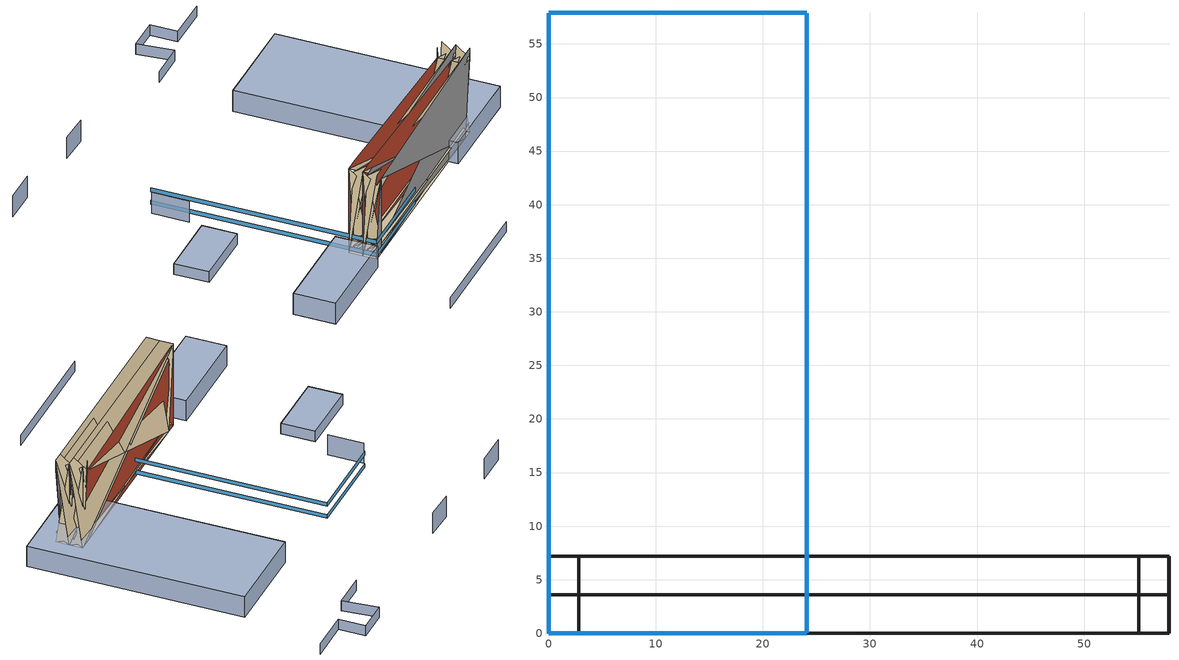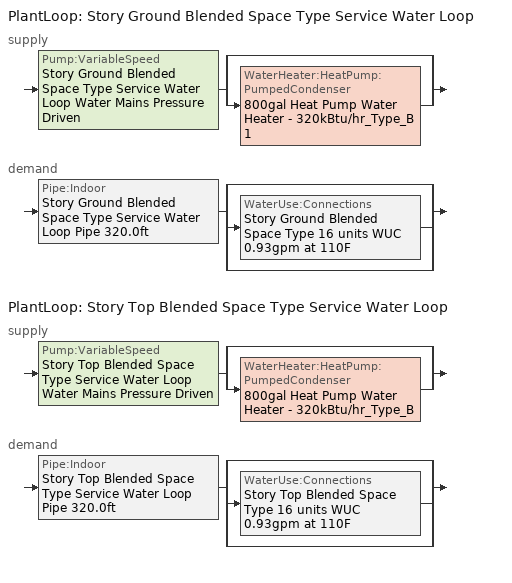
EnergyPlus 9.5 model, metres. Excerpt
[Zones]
Building Story 1 ThermalZone
 floor outside (DEER Carpeted 6in Slab Floor): 2.83,0,2.83 55.08,0,21.29 55.08,0,0
 wall outside (Typical Interior Wall): 2.83,3.6,2.83 2.83,0,21.29 2.83,3.6,0; 55.08,3.6,2.83 55.08,0,2.83 2.83,0,2.83 2.83,3.6,0; 55.08,3.6,21.29 55.08,0,2.83 55.08,3.6,0; 2.83,3.6,21.29 2.83,0,21.29 55.08,0,21.29 55.08,3.6,0
 roof outside (DEER Carpeted 6in Slab Floor): 55.08,3.6,2.83 2.83,3.6,21.29 2.83,3.6,0
Building Story 1 ThermalZone 1
 floor outside (DEER Carpeted 6in Slab Floor): 0,0,0 0,0,2.83 2.83,0,21.29 2.83,0,0
 wall outside (Typical Interior Wall): 2.83,3.6,2.83 2.83,0,0 0,0,0 0,3.6,0; 2.83,3.6,21.29 2.83,0,2.83 2.83,3.6,0; 0,3.6,24.12 0,0,21.29 2.83,0,21.29 2.83,3.6,0
 window (DEER Metal Framed Window U-1.23 SHGC 0.82): 0.03,0 24.09,0 z0.76:1.84
 roof outside (DEER Carpeted 6in Slab Floor): 2.83,3.6,2.83 2.83,3.6,0 0,3.6,24.12 0,3.6,0
Building Story 1 ThermalZone 2
 floor outside (DEER Carpeted 6in Slab Floor): 0,0,0 57.91,0,2.83 55.08,0,2.83 2.83,0,0
 wall outside (DEER HiRiseResHtlMtl Exterior Metal Framed Wall R-7.92): 57.91,3.6 57.91,0 0,0 0,3.6 z0
 wall outside (Typical Interior Wall): 55.08,3.6,2.83 55.08,0,0 57.91,0,0 57.91,3.6,0; 2.83,3.6,2.83 2.83,0,2.83 55.08,0,2.83 55.08,3.6,0; 0,3.6,0 0,0,2.83 2.83,0,2.83 2.83,3.6,0
 window (DEER Metal Framed Window U-1.23 SHGC 0.82): 0,57.88 0,0.03 z0.76:1.84
 roof outside (DEER Carpeted 6in Slab Floor): 2.83,3.6,2.83 55.08,3.6,0 57.91,3.6,0 0,3.6,0
Building Story 1 ThermalZone 3
 floor outside (DEER Carpeted 6in Slab Floor): 57.91,0,24.12 57.91,0,21.29 55.08,0,2.83 55.08,0,0
 wall outside (DEER HiRiseResHtlMtl Exterior Metal Framed Wall R-7.92): 57.91,3.6,24.12 57.91,0,0 57.91,3.6,0
 wall outside (Typical Interior Wall): 55.08,3.6,21.29 55.08,0,24.12 57.91,0,24.12 57.91,3.6,0; 55.08,3.6,2.83 55.08,0,21.29 55.08,3.6,0; 57.91,3.6,0 57.91,0,2.83 55.08,0,2.83 55.08,3.6,0
 window (DEER Metal Framed Window U-1.23 SHGC 0.82): 24.09,57.91 0.03,57.91 z0.76:1.84
 roof outside (DEER Carpeted 6in Slab Floor): 55.08,3.6,21.29 55.08,3.6,24.12 57.91,3.6,0
Building Story 1 ThermalZone 4
 floor outside (DEER Carpeted 6in Slab Floor): 57.91,0,24.12 0,0,21.29 2.83,0,21.29 55.08,0,0
 wall outside (DEER HiRiseResHtlMtl Exterior Metal Framed Wall R-7.92): 0,3.6,24.12 0,0,24.12 57.91,0,24.12 57.91,3.6,0
 wall outside (Typical Interior Wall): 2.83,3.6,21.29 2.83,0,24.12 0,0,24.12 0,3.6,0; 55.08,3.6,21.29 55.08,0,21.29 2.83,0,21.29 2.83,3.6,0; 57.91,3.6,24.12 57.91,0,21.29 55.08,0,21.29 55.08,3.6,0
 window (DEER Metal Framed Window U-1.23 SHGC 0.82): 24.12,0.03 24.12,57.88 z0.76:1.84
 roof outside (DEER Carpeted 6in Slab Floor): 55.08,3.6,21.29 2.83,3.6,24.12 0,3.6,24.12 57.91,3.6,0
Building Story 2 ThermalZone
 floor outside (DEER Carpeted 6in Slab Floor): 2.83,3.6,2.83 55.08,3.6,21.29 55.08,3.6,0
 wall outside (Typical Interior Wall): 2.83,7.2,2.83 2.83,3.6,21.29 2.83,7.2,0; 55.08,7.2,2.83 55.08,3.6,2.83 2.83,3.6,2.83 2.83,7.2,0; 55.08,7.2,21.29 55.08,3.6,2.83 55.08,7.2,0; 2.83,7.2,21.29 2.83,3.6,21.29 55.08,3.6,21.29 55.08,7.2,0
 roof outside (DEER HiRiseResHtlMtl Exterior Mass Roof R-15.17): 55.08,7.2,2.83 2.83,7.2,21.29 2.83,7.2,0
Building Story 2 ThermalZone 1
 floor outside (DEER Carpeted 6in Slab Floor): 0,3.6,0 0,3.6,2.83 2.83,3.6,21.29 2.83,3.6,0
 wall outside (Typical Interior Wall): 2.83,7.2,2.83 2.83,3.6,0 0,3.6,0 0,7.2,0; 2.83,7.2,21.29 2.83,3.6,2.83 2.83,7.2,0; 0,7.2,24.12 0,3.6,21.29 2.83,3.6,21.29 2.83,7.2,0
 window (DEER Metal Framed Window U-1.23 SHGC 0.82): 0.03,0 24.09,0 z4.36:5.44
 roof outside (DEER HiRiseResHtlMtl Exterior Mass Roof R-15.17): 2.83,7.2,2.83 2.83,7.2,0 0,7.2,24.12 0,7.2,0
Building Story 2 ThermalZone 2
 floor outside (DEER Carpeted 6in Slab Floor): 0,3.6,0 57.91,3.6,2.83 55.08,3.6,2.83 2.83,3.6,0
 wall outside (DEER HiRiseResHtlMtl Exterior Metal Framed Wall R-7.92): 57.91,7.2 57.91,3.6 0,3.6 0,7.2 z0
 wall outside (Typical Interior Wall): 55.08,7.2,2.83 55.08,3.6,0 57.91,3.6,0 57.91,7.2,0; 2.83,7.2,2.83 2.83,3.6,2.83 55.08,3.6,2.83 55.08,7.2,0; 0,7.2,0 0,3.6,2.83 2.83,3.6,2.83 2.83,7.2,0
 window (DEER Metal Framed Window U-1.23 SHGC 0.82): 0,57.88 0,0.03 z4.36:5.44
 roof outside (DEER HiRiseResHtlMtl Exterior Mass Roof R-15.17): 2.83,7.2,2.83 55.08,7.2,0 57.91,7.2,0 0,7.2,0
Building Story 2 ThermalZone 3
 floor outside (DEER Carpeted 6in Slab Floor): 57.91,3.6,24.12 57.91,3.6,21.29 55.08,3.6,2.83 55.08,3.6,0
 wall outside (DEER HiRiseResHtlMtl Exterior Metal Framed Wall R-7.92): 57.91,7.2,24.12 57.91,3.6,0 57.91,7.2,0
 wall outside (Typical Interior Wall): 55.08,7.2,21.29 55.08,3.6,24.12 57.91,3.6,24.12 57.91,7.2,0; 55.08,7.2,2.83 55.08,3.6,21.29 55.08,7.2,0; 57.91,7.2,0 57.91,3.6,2.83 55.08,3.6,2.83 55.08,7.2,0
 window (DEER Metal Framed Window U-1.23 SHGC 0.82): 24.09,57.91 0.03,57.91 z4.36:5.44
 roof outside (DEER HiRiseResHtlMtl Exterior Mass Roof R-15.17): 55.08,7.2,21.29 55.08,7.2,24.12 57.91,7.2,0
Building Story 2 ThermalZone 4
 floor outside (DEER Carpeted 6in Slab Floor): 57.91,3.6,24.12 0,3.6,21.29 2.83,3.6,21.29 55.08,3.6,0
 wall outside (DEER HiRiseResHtlMtl Exterior Metal Framed Wall R-7.92): 0,7.2,24.12 0,3.6,24.12 57.91,3.6,24.12 57.91,7.2,0
 wall outside (Typical Interior Wall): 2.83,7.2,21.29 2.83,3.6,24.12 0,3.6,24.12 0,7.2,0; 55.08,7.2,21.29 55.08,3.6,21.29 2.83,3.6,21.29 2.83,7.2,0; 57.91,7.2,24.12 57.91,3.6,21.29 55.08,3.6,21.29 55.08,7.2,0
 window (DEER Metal Framed Window U-1.23 SHGC 0.82): 24.12,0.03 24.12,57.88 z4.36:5.44
 roof outside (DEER HiRiseResHtlMtl Exterior Mass Roof R-15.17): 55.08,7.2,21.29 2.83,7.2,24.12 0,7.2,24.12 57.91,7.2,0
shading: 11.22,84.08 19.18,83.83 / -16.44,86.51 -7.49,86.51 / -2.49,47.02 -2.49,56.67 / -2.98,-1.48 -2.98,9.4 / -2.98,9.4 -28.84,9.4 / -28.84,9.4 -28.84,-1.48 / -28.84,-1.48 -2.98,-1.48 / 70.46,-2.52 70.46,55.3 / 70.46,55.3 44.6,55.3 / 44.6,55.3 44.6,-2.52 / 44.6,-2.52 70.46,-2.52 z0:6; 49.32,76.11 58.95,76.11 / 58.95,76.11 57.99,85.69 / 57.99,85.69 66.65,85.69 / 66.65,85.69 66.65,78.51 / 66.65,78.51 78.21,78.51 / 22.39,-24 -12.39,-24 / -6.71,32.91 -6.71,42.07 / -6.71,42.07 -24.12,42.07 / -24.12,42.07 -24.12,32.91 / -24.12,32.91 -6.71,32.91 z0:3; -2.98,9.4 -2.98,-1.48 -28.84,-1.48 -28.84,9.4 z0; -28.84,9.4 -28.84,-1.48 -2.98,-1.48 -2.98,9.4 z6; -24.12,42.07 -24.12,32.91 -6.71,32.91 -6.71,42.07 z3; -6.71,42.07 -6.71,32.91 -24.12,32.91 -24.12,42.07 z0; 70.46,55.3 44.6,55.3 44.6,-2.52 70.46,-2.52 z6; 70.46,-2.52 44.6,-2.52 44.6,55.3 70.46,55.3 z0
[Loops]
PlantLoop 'Story Ground Blended Space Type Service Water Loop'
 supply: Pump:VariableSpeed 'Story Ground Blended Space Type Service Water Loop Water Mains Pressure Driven' > split
  | bypass
  | WaterHeater:HeatPump:PumpedCondenser '800gal Heat Pump Water Heater - 320kBtu/hr_Type_B 1'
 demand: Pipe:Indoor 'Story Ground Blended Space Type Service Water Loop Pipe 320.0ft' > split
  | bypass
  | WaterUse:Connections 'Story Ground Blended Space Type 16 units WUC 0.93gpm at 110F'
  | bypass
PlantLoop 'Story Top Blended Space Type Service Water Loop'
 supply: Pump:VariableSpeed 'Story Top Blended Space Type Service Water Loop Water Mains Pressure Driven' > split
  | bypass
  | WaterHeater:HeatPump:PumpedCondenser '800gal Heat Pump Water Heater - 320kBtu/hr_Type_B'
 demand: Pipe:Indoor 'Story Top Blended Space Type Service Water Loop Pipe 320.0ft' > split
  | bypass
  | WaterUse:Connections 'Story Top Blended Space Type 16 units WUC 0.93gpm at 110F'
  | bypass
[Building]
Keelson Ln 17301-b: Terrain=City
[Site:GroundTemperature:FCfactorMethod]
January ground temperature=18.1; February ground temperature=13.6; March ground temperature=12.6; April ground temperature=12.5; May ground temperature=13.9; June ground temperature=13.8; July ground temperature=13.9; August ground temperature=16.8; September ground temperature=19.4; October ground temperature=21; November ground temperature=20; December ground temperature=20.6
[Site:Location]
Long Beach Daugherty Fld_CA_USA: Elevation=8; Latitude=33.7104; Longitude=-117.991; Time zone=-8
[Site:WaterMainsTemperature]
Annual average outdoor air temperature=17.475; Calculation method=Correlation; Maximum difference in monthly average outdoor air temperatures=8.8
[SizingPeriod:DesignDay] Barometric pressure=101229; Day of month=21; Daylight saving time indicator=No; Dry bulb temperature range modifier type=DefaultMultipliers; Humidity condition type=WetBulb; Rain indicator=No; Snow indicator=No
Name | Ashrae clear sky optical depth for beam irradiance taub | Ashrae clear sky optical depth for diffuse irradiance taud | Daily dry bulb temperature range | Day type | Maximum dry bulb temperature | Month | Solar model indicator | Wetbulb or dewpoint at maximum dry bulb | Wind direction | Wind speed | Sky clearness
Long Beach Daugherty Fld Ann Clg .4% Condns DB=>MWB 1 | 0.45 | 2.074 | 9.5 | SummerDesignDay | 32.9 | 8 | ASHRAETau | 20 | 280 | 4.1
Long Beach Daugherty Fld Ann Clg .4% Condns WB=>MDB 1 | 0.45 | 2.074 | 9.5 | SummerDesignDay | 28.8 | 8 | ASHRAETau | 22.5 | 280 | 4.1
Long Beach Daugherty Fld Ann Htg 99.6% Condns DB 1 |  |  | 0 | WinterDesignDay | 5.1 | 12 | ASHRAEClearSky | 5.1 | 300 | 1.2 | 0
[Construction]
DEER Carpeted 6in Slab Floor: Typical Insulation, 6 in. Normalweight Concrete Floor, Typical Carpet Pad
DEER HiRiseResHtlMtl Exterior Mass Roof R-15.17: Roof Membrane, Typical Insulation R-14.67, Metal Roof Surface
DEER HiRiseResHtlMtl Exterior Metal Framed Wall R-7.92: 25mm Stucco, 5/8 in. Gypsum Board, Typical Insulation R-6.43, 5/8 in. Gypsum Board
DEER Metal Framed Window U-1.23 SHGC 0.82: Simple Glazing U-1.23 SHGC 0.82
InteriorFurnishings 1: Std Wood 6inch 1
InteriorFurnishings 2: Std Wood 6inch 2
Typical Interior Wall: G01 13mm gypsum board, G01 13mm gypsum board
Uninsulated copper pipe 0.75in type L: Copper pipe 0.75in type L
Uninsulated copper pipe 0.75in type L 1: Copper pipe 0.75in type L 1
[Material] Solar absorptance=0.7; Thermal absorptance=0.9
Name | Conductivity | Density | Roughness | Specific heat | Thickness | Visible absorptance
5/8 in. Gypsum Board | 0.16 | 800 | MediumSmooth | 1090 | 0.0159 | 0.7
6 in. Normalweight Concrete Floor | 2.31 | 2322 | MediumRough | 832 | 0.1524 | 0.7
25mm Stucco | 0.72 | 1856 | Smooth | 840 | 0.0254 | 0.7
Copper pipe 0.75in type L; Copper pipe 0.75in type L 1 | 386 | 8906.27 | Smooth | 385.1856 | 0.001143 | 0.7
G01 13mm gypsum board | 0.160031 | 800.001 | Smooth | 1090.73 | 0.0127 | 0.5
Metal Roof Surface | 45.28 | 7824 | Smooth | 500 | 0.0008 | 0.7
Roof Membrane | 0.16 | 1121.29 | VeryRough | 1460 | 0.0095 | 0.7
Std Wood 6inch 1; Std Wood 6inch 2 | 0.12 | 540 | MediumSmooth | 1210 | 0.15 | 0.7
[Material:NoMass] Roughness=Smooth; Solar absorptance=0.7; Thermal absorptance=0.9
Name | Thermal resistance | Visible absorptance
Typical Carpet Pad | 0.21648 | 0.8
Typical Insulation | 0.0282222 | 0.7
Typical Insulation R-6.43 | 1.13152 | 0.7
Typical Insulation R-14.67 | 2.58305 | 0.7
[WindowMaterial:SimpleGlazingSystem]
Simple Glazing U-1.23 SHGC 0.82: Solar heat gain coefficient=0.82; U factor=7; Visible transmittance=0.25
[Coil:WaterHeating:AirToWaterHeatPump:Pumped] Condenser pump heat included in rated heating capacity and rated cop=No; Condenser pump power included in rated cop=No; Condenser water pump power=150; Crankcase heater capacity=100; Evaporator air temperature type for curve objects=WetBulbTemperature; Evaporator fan power included in rated cop=Yes; Fraction of condenser pump heat to water=0.1; Maximum ambient temperature for crankcase heater operation=0; Rated condenser inlet water temperature=55.72; Rated condenser water flow rate=Autocalculate; Rated cop=4; Rated evaporator air flow rate=Autocalculate; Rated evaporator inlet air dry bulb temperature=19.7222; Rated evaporator inlet air wet bulb temperature=13.57; Rated heating capacity=93782.7; Rated sensible heat ratio=0.88
Name | Heating capacity function of air flow fraction curve | Heating capacity function of temperature curve | Heating capacity function of water flow fraction curve | Heating cop function of air flow fraction curve | Heating cop function of temperature curve | Heating cop function of water flow fraction curve | Part load fraction correlation curve
800gal Heat Pump Water Heater - 320kBtu/hr Coil | Curve Quadratic 6 | HPWH-Cap-fT | Curve Quadratic 7 | Curve Quadratic 8 | HPWH-COP-fT | Curve Quadratic 9 | Curve Quadratic 10
800gal Heat Pump Water Heater - 320kBtu/hr Coil 1 | Curve Quadratic 16 | HPWH-Cap-fT 1 | Curve Quadratic 17 | Curve Quadratic 18 | HPWH-COP-fT 1 | Curve Quadratic 19 | Curve Quadratic 20
[DesignSpecification:OutdoorAir] Outdoor air flow air changes per hour=0; Outdoor air flow per zone=0; Outdoor air method=Sum
Name | Outdoor air flow per person | Outdoor air flow per zone floor area
Blended OA | 0.0118735 | 3.67492e-05
Blended OA 1 | 0.0169901 | 0
[Exterior:Lights] Control option=AstronomicalClock; Schedule=Always On Discrete
Name | Design level | End use subcategory
Building Facades | 249.323 | Building Facades
Main Entries | 72.4338 | Main Entries
Other Doors | 34.1043 | Other Doors
Parking Areas and Drives | 212.214 | Parking Areas and Drives
[Fan:OnOff] Availability schedule=Always On Discrete; End use subcategory=Service Hot Water; Fan total efficiency=0.663995; Maximum flow rate=0.0854225; Motor efficiency=1; Motor in airstream fraction=1; Pressure rise=65
Name | Fan efficiency ratio function of speed ratio curve | Fan power ratio function of speed ratio curve
800gal Heat Pump Water Heater - 320kBtu/hr Fan | Fan On Off Efficiency Curve | Fan On Off Power Curve
800gal Heat Pump Water Heater - 320kBtu/hr Fan 1 | Fan On Off Efficiency Curve 1 | Fan On Off Power Curve 1
[InternalMass]
Name | Zone or zonelist | Construction | Space or spacelist
Building Story 1 Space 1 MFm ResLiving A  - Story Ground Mass; Building Story 1 Space 1 MFm ResLiving C  - Story Ground Mass | Building Story 1 ThermalZone 1 | InteriorFurnishings 1 | 13.0933
Building Story 1 Space 1 MFm ResLiving A end_a - Story Ground Mass; Building Story 1 Space 1 MFm ResLiving C end_a - Story Ground Mass | Building Story 1 ThermalZone 1 | InteriorFurnishings 1 | 1.7978
Building Story 1 Space 1 MFm ResLiving B  - Story Ground Mass | Building Story 1 ThermalZone 1 | InteriorFurnishings 1 | 64.3824
Building Story 1 Space 1 MFm ResLiving B end_a - Story Ground Mass | Building Story 1 ThermalZone 1 | InteriorFurnishings 1 | 8.84013
Building Story 1 Space 1 Mass | Building Story 1 ThermalZone 1 | InteriorFurnishings 2 | 120.428
Building Story 1 Space 2 MFm ResLiving A  - Story Ground Mass; Building Story 1 Space 2 MFm ResLiving C  - Story Ground Mass | Building Story 1 ThermalZone 2 | InteriorFurnishings 1 | 33.8766
Building Story 1 Space 2 MFm ResLiving A end_a - Story Ground Mass; Building Story 1 Space 2 MFm ResLiving C end_a - Story Ground Mass | Building Story 1 ThermalZone 2 | InteriorFurnishings 1 | 4.65149
Building Story 1 Space 2 MFm ResLiving B  - Story Ground Mass | Building Story 1 ThermalZone 2 | InteriorFurnishings 1 | 166.578
Building Story 1 Space 2 MFm ResLiving B end_a - Story Ground Mass | Building Story 1 ThermalZone 2 | InteriorFurnishings 1 | 22.8723
Building Story 1 Space 2 Mass | Building Story 1 ThermalZone 2 | InteriorFurnishings 2 | 311.588
Building Story 1 Space 3 MFm ResLiving A  - Story Ground Mass; Building Story 1 Space 3 MFm ResLiving C  - Story Ground Mass | Building Story 1 ThermalZone 3 | InteriorFurnishings 1 | 13.0932
Building Story 1 Space 3 MFm ResLiving A end_a - Story Ground Mass; Building Story 1 Space 3 MFm ResLiving C end_a - Story Ground Mass | Building Story 1 ThermalZone 3 | InteriorFurnishings 1 | 1.79779
Building Story 1 Space 3 MFm ResLiving B  - Story Ground Mass | Building Story 1 ThermalZone 3 | InteriorFurnishings 1 | 64.382
Building Story 1 Space 3 MFm ResLiving B end_a - Story Ground Mass | Building Story 1 ThermalZone 3 | InteriorFurnishings 1 | 8.84008
Building Story 1 Space 3 Mass | Building Story 1 ThermalZone 3 | InteriorFurnishings 2 | 120.428
Building Story 1 Space 4 MFm ResLiving A  - Story Ground Mass; Building Story 1 Space 4 MFm ResLiving C  - Story Ground Mass | Building Story 1 ThermalZone 4 | InteriorFurnishings 1 | 33.8766
Building Story 1 Space 4 MFm ResLiving A end_a - Story Ground Mass; Building Story 1 Space 4 MFm ResLiving C end_a - Story Ground Mass | Building Story 1 ThermalZone 4 | InteriorFurnishings 1 | 4.65149
Building Story 1 Space 4 MFm ResLiving B  - Story Ground Mass | Building Story 1 ThermalZone 4 | InteriorFurnishings 1 | 166.578
Building Story 1 Space 4 MFm ResLiving B end_a - Story Ground Mass | Building Story 1 ThermalZone 4 | InteriorFurnishings 1 | 22.8723
Building Story 1 Space 4 Mass | Building Story 1 ThermalZone 4 | InteriorFurnishings 2 | 311.588
Building Story 1 Space MFm ResLiving A  - Story Ground Mass; Building Story 1 Space MFm ResLiving C  - Story Ground Mass | Building Story 1 ThermalZone | InteriorFurnishings 1 | 209.751
Building Story 1 Space MFm ResLiving A end_a - Story Ground Mass; Building Story 1 Space MFm ResLiving C end_a - Story Ground Mass | Building Story 1 ThermalZone | InteriorFurnishings 1 | 28.8002
Building Story 1 Space MFm ResLiving B  - Story Ground Mass | Building Story 1 ThermalZone | InteriorFurnishings 1 | 1031.39
Building Story 1 Space MFm ResLiving B end_a - Story Ground Mass | Building Story 1 ThermalZone | InteriorFurnishings 1 | 141.616
Building Story 1 Space Mass | Building Story 1 ThermalZone | InteriorFurnishings 2 | 1929.23
Building Story 2 Space 1 MFm ResLiving A  - Story Top Mass; Building Story 2 Space 1 MFm ResLiving C  - Story Top Mass | Building Story 2 ThermalZone 1 | InteriorFurnishings 1 | 13.8144
Building Story 2 Space 1 MFm ResLiving A end_a - Story Top Mass; Building Story 2 Space 1 MFm ResLiving A end_b - Story Top Mass; Building Story 2 Space 1 MFm ResLiving C end_a - Story Top Mass; Building Story 2 Space 1 MFm ResLiving C end_b - Story Top Mass | Building Story 2 ThermalZone 1 | InteriorFurnishings 1 | 1.7978
Building Story 2 Space 1 MFm ResLiving B  - Story Top Mass | Building Story 2 ThermalZone 1 | InteriorFurnishings 1 | 67.9282
Building Story 2 Space 1 MFm ResLiving B end_a - Story Top Mass; Building Story 2 Space 1 MFm ResLiving B end_b - Story Top Mass | Building Story 2 ThermalZone 1 | InteriorFurnishings 1 | 8.84013
Building Story 2 Space 1 Mass | Building Story 2 ThermalZone 1 | InteriorFurnishings 2 | 120.428
Building Story 2 Space 2 MFm ResLiving A  - Story Top Mass; Building Story 2 Space 2 MFm ResLiving C  - Story Top Mass | Building Story 2 ThermalZone 2 | InteriorFurnishings 1 | 35.7424
Building Story 2 Space 2 MFm ResLiving A end_a - Story Top Mass; Building Story 2 Space 2 MFm ResLiving A end_b - Story Top Mass; Building Story 2 Space 2 MFm ResLiving C end_a - Story Top Mass; Building Story 2 Space 2 MFm ResLiving C end_b - Story Top Mass | Building Story 2 ThermalZone 2 | InteriorFurnishings 1 | 4.65149
Building Story 2 Space 2 MFm ResLiving B  - Story Top Mass | Building Story 2 ThermalZone 2 | InteriorFurnishings 1 | 175.752
Building Story 2 Space 2 MFm ResLiving B end_a - Story Top Mass; Building Story 2 Space 2 MFm ResLiving B end_b - Story Top Mass | Building Story 2 ThermalZone 2 | InteriorFurnishings 1 | 22.8723
Building Story 2 Space 2 Mass | Building Story 2 ThermalZone 2 | InteriorFurnishings 2 | 311.588
Building Story 2 Space 3 MFm ResLiving A  - Story Top Mass; Building Story 2 Space 3 MFm ResLiving C  - Story Top Mass | Building Story 2 ThermalZone 3 | InteriorFurnishings 1 | 13.8143
Building Story 2 Space 3 MFm ResLiving A end_a - Story Top Mass; Building Story 2 Space 3 MFm ResLiving A end_b - Story Top Mass; Building Story 2 Space 3 MFm ResLiving C end_a - Story Top Mass; Building Story 2 Space 3 MFm ResLiving C end_b - Story Top Mass | Building Story 2 ThermalZone 3 | InteriorFurnishings 1 | 1.79779
Building Story 2 Space 3 MFm ResLiving B  - Story Top Mass | Building Story 2 ThermalZone 3 | InteriorFurnishings 1 | 67.9278
Building Story 2 Space 3 MFm ResLiving B end_a - Story Top Mass; Building Story 2 Space 3 MFm ResLiving B end_b - Story Top Mass | Building Story 2 ThermalZone 3 | InteriorFurnishings 1 | 8.84008
Building Story 2 Space 3 Mass | Building Story 2 ThermalZone 3 | InteriorFurnishings 2 | 120.428
Building Story 2 Space 4 MFm ResLiving A  - Story Top Mass; Building Story 2 Space 4 MFm ResLiving C  - Story Top Mass | Building Story 2 ThermalZone 4 | InteriorFurnishings 1 | 35.7424
Building Story 2 Space 4 MFm ResLiving A end_a - Story Top Mass; Building Story 2 Space 4 MFm ResLiving A end_b - Story Top Mass; Building Story 2 Space 4 MFm ResLiving C end_a - Story Top Mass; Building Story 2 Space 4 MFm ResLiving C end_b - Story Top Mass | Building Story 2 ThermalZone 4 | InteriorFurnishings 1 | 4.65149
Building Story 2 Space 4 MFm ResLiving B  - Story Top Mass | Building Story 2 ThermalZone 4 | InteriorFurnishings 1 | 175.752
Building Story 2 Space 4 MFm ResLiving B end_a - Story Top Mass; Building Story 2 Space 4 MFm ResLiving B end_b - Story Top Mass | Building Story 2 ThermalZone 4 | InteriorFurnishings 1 | 22.8723
Building Story 2 Space 4 Mass | Building Story 2 ThermalZone 4 | InteriorFurnishings 2 | 311.588
Building Story 2 Space MFm ResLiving A  - Story Top Mass; Building Story 2 Space MFm ResLiving C  - Story Top Mass | Building Story 2 ThermalZone | InteriorFurnishings 1 | 221.303
Building Story 2 Space MFm ResLiving A end_a - Story Top Mass; Building Story 2 Space MFm ResLiving A end_b - Story Top Mass; Building Story 2 Space MFm ResLiving C end_a - Story Top Mass; Building Story 2 Space MFm ResLiving C end_b - Story Top Mass | Building Story 2 ThermalZone | InteriorFurnishings 1 | 28.8002
Building Story 2 Space MFm ResLiving B  - Story Top Mass | Building Story 2 ThermalZone | InteriorFurnishings 1 | 1088.19
Building Story 2 Space MFm ResLiving B end_a - Story Top Mass; Building Story 2 Space MFm ResLiving B end_b - Story Top Mass | Building Story 2 ThermalZone | InteriorFurnishings 1 | 141.616
Building Story 2 Space Mass | Building Story 2 ThermalZone | InteriorFurnishings 2 | 1929.23
[Pipe:Indoor] Environment type=Schedule; Pipe inside diameter=0.019939; Pipe length=97.536
Name | Ambient air velocity schedule | Ambient temperature schedule | Construction
Story Ground Blended Space Type Service Water Loop Pipe 320.0ft | Story Ground Blended Space Type Service Water Loop Piping Air Velocity - 0.67mph | Story Ground Blended Space Type Service Water Loop Piping Air Temp - 70F | Uninsulated copper pipe 0.75in type L
Story Top Blended Space Type Service Water Loop Pipe 320.0ft | Story Top Blended Space Type Service Water Loop Piping Air Velocity - 0.67mph | Story Top Blended Space Type Service Water Loop Piping Air Temp - 70F | Uninsulated copper pipe 0.75in type L 1
[PlantEquipmentList]
Story Ground Blended Space Type Service Water Loop Heating Equipment List: 800gal Heat Pump Water Heater - 320kBtu/hr_Type_B 1, WaterHeater:HeatPump:PumpedCondenser
Story Top Blended Space Type Service Water Loop Heating Equipment List: 800gal Heat Pump Water Heater - 320kBtu/hr_Type_B, WaterHeater:HeatPump:PumpedCondenser
[PlantEquipmentOperation:HeatingLoad] Load range 1 lower limit=0; Load range 1 upper limit=1000000000
Name | Range 1 equipment list
Story Ground Blended Space Type Service Water Loop Heating Operation Scheme | Story Ground Blended Space Type Service Water Loop Heating Equipment List
Story Top Blended Space Type Service Water Loop Heating Operation Scheme | Story Top Blended Space Type Service Water Loop Heating Equipment List
[PlantEquipmentOperationSchemes] Control scheme 1 schedule=Always On Discrete
Name | Control scheme 1
Story Ground Blended Space Type Service Water Loop Operation Schemes | Story Ground Blended Space Type Service Water Loop Heating Operation Scheme
Story Top Blended Space Type Service Water Loop Operation Schemes | Story Top Blended Space Type Service Water Loop Heating Operation Scheme
[PlantLoop] Fluid type=Water; Load distribution scheme=Optimal; Maximum loop flow rate=Autosize; Maximum loop temperature=60; Minimum loop flow rate=0; Minimum loop temperature=10; Plant loop demand calculation scheme=SingleSetpoint; Plant loop volume=Autocalculate
Name | Plant equipment operation scheme
Story Ground Blended Space Type Service Water Loop | Story Ground Blended Space Type Service Water Loop Operation Schemes
Story Top Blended Space Type Service Water Loop | Story Top Blended Space Type Service Water Loop Operation Schemes
[Pump:VariableSpeed] Design electric power per unit flow rate=348701.1; Design maximum flow rate=Autosize; Design minimum flow rate=0; Design minimum flow rate fraction=0; Design power consumption=Autosize; Design power sizing method=PowerPerFlowPerPressure; Design pump head=0.001; Design shaft power per unit flow rate per unit head=1.28205; End use subcategory=General; Fraction of motor inefficiencies to fluid stream=0; Motor efficiency=0.79; Pump control type=Intermittent; Skin loss radiative fraction=0.5; Coefficient 1 of the part load performance curve=0; Coefficient 2 of the part load performance curve=3.2485; Coefficient 3 of the part load performance curve=-4.7443; Coefficient 4 of the part load performance curve=2.5294
Story Ground Blended Space Type Service Water Loop Water Mains Pressure Driven; Story Top Blended Space Type Service Water Loop Water Mains Pressure Driven
[SetpointManager:Scheduled] Control variable=Temperature
Name | Schedule | Setpoint node or nodelist
Service hot water setpoint manager | DHW_supply_setpoint_45C 1 | Story Ground Blended Space Type Service Water Loop Supply Outlet Node
Service hot water setpoint manager 1 | DHW_supply_setpoint_45C | Story Top Blended Space Type Service Water Loop Supply Outlet Node
[Sizing:Plant] Coincident sizing factor mode=None; Design loop exit temperature=55.3333; Loop design temperature difference=11; Loop type=Heating; Sizing option=NonCoincident; Zone timesteps in averaging window=1
Story Ground Blended Space Type Service Water Loop; Story Top Blended Space Type Service Water Loop
[Sizing:Zone] Account for dedicated outdoor air system=No; Cooling design air flow method=DesignDay; Cooling design air flow rate=0; Cooling minimum air flow=0; Cooling minimum air flow fraction=0; Cooling minimum air flow per zone floor area=0.000762; Heating design air flow method=DesignDay; Heating design air flow rate=0; Heating maximum air flow=0.141576; Heating maximum air flow fraction=0.3; Heating maximum air flow per zone floor area=0.002032; Zone cooling design supply air humidity ratio=0.0085; Zone cooling design supply air temperature=14; Zone cooling design supply air temperature difference=11.11; Zone cooling design supply air temperature input method=SupplyAirTemperature; Zone heating design supply air humidity ratio=0.008; Zone heating design supply air temperature=40; Zone heating design supply air temperature difference=11.11; Zone heating design supply air temperature input method=SupplyAirTemperature
Name | Design specification outdoor air object
Building Story 1 ThermalZone; Building Story 1 ThermalZone 1; Building Story 1 ThermalZone 2; Building Story 1 ThermalZone 3; Building Story 1 ThermalZone 4 | Blended OA
Building Story 2 ThermalZone; Building Story 2 ThermalZone 1; Building Story 2 ThermalZone 2; Building Story 2 ThermalZone 3; Building Story 2 ThermalZone 4 | Blended OA 1
[ThermostatSetpoint:DualSetpoint] Cooling setpoint temperature schedule=D_MFm_All_CTemp_Yr 1 adjusted by 0 F; Heating setpoint temperature schedule=D_MFm_All_HTemp_Yr 1 adjusted by 2 F
Story Ground Blended Space Type Thermostat; Story Ground Blended Space Type Thermostat 1; Story Ground Blended Space Type Thermostat 2; Story Ground Blended Space Type Thermostat 3; Story Ground Blended Space Type Thermostat 4; Story Top Blended Space Type Thermostat; Story Top Blended Space Type Thermostat 1; Story Top Blended Space Type Thermostat 2; Story Top Blended Space Type Thermostat 3; Story Top Blended Space Type Thermostat 4
[WaterHeater:HeatPump:PumpedCondenser] Compressor location=Zone; Condenser water flow rate=Autocalculate; Dead band temperature difference=3.89; Evaporator air flow rate=0.0854225; Fan placement=DrawThrough; Inlet air configuration=ZoneAirOnly; Inlet air zone=Building Story 1 ThermalZone; Maximum inlet air temperature for compressor operation=94; Minimum inlet air temperature for compressor operation=10; Off cycle parasitic electric load=0; On cycle parasitic electric load=0; Parasitic heat rejection location=Outdoors
Name | Compressor setpoint temperature schedule | Dx coil | Fan | Tank
800gal Heat Pump Water Heater - 320kBtu/hr_Type_B | WaterHeatPump_setpoint_53C | 800gal Heat Pump Water Heater - 320kBtu/hr Coil | 800gal Heat Pump Water Heater - 320kBtu/hr Fan | 800gal Heat Pump Water Heater - 320kBtu/hr Tank
800gal Heat Pump Water Heater - 320kBtu/hr_Type_B 1 | WaterHeatPump_setpoint_53C 1 | 800gal Heat Pump Water Heater - 320kBtu/hr Coil 1 | 800gal Heat Pump Water Heater - 320kBtu/hr Fan 1 | 800gal Heat Pump Water Heater - 320kBtu/hr Tank 1
[WaterHeater:Mixed] Ambient temperature indicator=Zone; Ambient temperature zone=Building Story 1 ThermalZone; Deadband temperature difference=3.89; End use subcategory=Service Hot Water; Heater control type=Cycle; Heater fuel type=Electricity; Heater ignition delay=0; Heater ignition minimum flow rate=0; Heater maximum capacity=93782.7; Heater thermal efficiency=1; Indirect water heating recovery time=1.5; Maximum temperature limit=75.3333; Off cycle loss coefficient to ambient temperature=6; Off cycle loss fraction to zone=1; Off cycle parasitic fuel consumption rate=0; Off cycle parasitic fuel type=Electricity; Off cycle parasitic heat fraction to tank=0.8; On cycle loss coefficient to ambient temperature=6; On cycle loss fraction to zone=1; On cycle parasitic fuel consumption rate=0; On cycle parasitic fuel type=Electricity; On cycle parasitic heat fraction to tank=0; Source side design flow rate=Autosize; Source side effectiveness=1; Source side flow control mode=IndirectHeatPrimarySetpoint; Tank volume=2.7255; Use side design flow rate=Autosize; Use side effectiveness=1
Name | Setpoint temperature schedule
800gal Heat Pump Water Heater - 320kBtu/hr Tank | WaterHeaterMixed_setpoint_43C
800gal Heat Pump Water Heater - 320kBtu/hr Tank 1 | WaterHeaterMixed_setpoint_43C 1
[WaterUse:Connections]
Name | Water use equipment name 1
Story Ground Blended Space Type 16 units WUC 0.93gpm at 110F | Story Ground Blended Space Type 16 units Service Water Use 0.93gpm at 110F
Story Top Blended Space Type 16 units WUC 0.93gpm at 110F | Story Top Blended Space Type 16 units Service Water Use 0.93gpm at 110F
[WaterUse:Equipment] End use subcategory=General; Flow rate fraction schedule=ApartmentMidRise APT_DHW_SCH; Latent fraction schedule=Fraction Latent - 0.05; Peak flow rate=0.000166978; Sensible fraction schedule=Fraction Sensible - 0.2
Name | Target temperature schedule
Story Ground Blended Space Type 16 units Service Water Use 0.93gpm at 110F | Mixed Water At Faucet Temp - 110F
Story Top Blended Space Type 16 units Service Water Use 0.93gpm at 110F | Mixed Water At Faucet Temp - 110F 1
[Zone] Multiplier=1; Part of total floor area=Yes
Building Story 1 ThermalZone; Building Story 1 ThermalZone 1; Building Story 1 ThermalZone 2; Building Story 1 ThermalZone 3; Building Story 1 ThermalZone 4; Building Story 2 ThermalZone; Building Story 2 ThermalZone 1; Building Story 2 ThermalZone 2; Building Story 2 ThermalZone 3; Building Story 2 ThermalZone 4
[ZoneControl:Thermostat] Temperature difference between cutout and setpoint=0
Name | Zone or zonelist | Control 1 | Control type schedule
Building Story 1 ThermalZone 1 Thermostat | Building Story 1 ThermalZone 1 | Story Ground Blended Space Type Thermostat 1 | Building Story 1 ThermalZone 1 Thermostat Schedule
Building Story 1 ThermalZone 2 Thermostat | Building Story 1 ThermalZone 2 | Story Ground Blended Space Type Thermostat 2 | Building Story 1 ThermalZone 2 Thermostat Schedule
Building Story 1 ThermalZone 3 Thermostat | Building Story 1 ThermalZone 3 | Story Ground Blended Space Type Thermostat 3 | Building Story 1 ThermalZone 3 Thermostat Schedule
Building Story 1 ThermalZone 4 Thermostat | Building Story 1 ThermalZone 4 | Story Ground Blended Space Type Thermostat 4 | Building Story 1 ThermalZone 4 Thermostat Schedule
Building Story 1 ThermalZone Thermostat | Building Story 1 ThermalZone | Story Ground Blended Space Type Thermostat | Building Story 1 ThermalZone Thermostat Schedule
Building Story 2 ThermalZone 1 Thermostat | Building Story 2 ThermalZone 1 | Story Top Blended Space Type Thermostat 1 | Building Story 2 ThermalZone 1 Thermostat Schedule
Building Story 2 ThermalZone 2 Thermostat | Building Story 2 ThermalZone 2 | Story Top Blended Space Type Thermostat 2 | Building Story 2 ThermalZone 2 Thermostat Schedule
Building Story 2 ThermalZone 3 Thermostat | Building Story 2 ThermalZone 3 | Story Top Blended Space Type Thermostat 3 | Building Story 2 ThermalZone 3 Thermostat Schedule
Building Story 2 ThermalZone 4 Thermostat | Building Story 2 ThermalZone 4 | Story Top Blended Space Type Thermostat 4 | Building Story 2 ThermalZone 4 Thermostat Schedule
Building Story 2 ThermalZone Thermostat | Building Story 2 ThermalZone | Story Top Blended Space Type Thermostat | Building Story 2 ThermalZone Thermostat Schedule
[ZoneHVAC:Baseboard:Convective:Electric] Availability schedule=Always On Discrete; Efficiency=1; Heating design capacity=Autosize
Building Story 1 ThermalZone 1 Electric Baseboard; Building Story 1 ThermalZone 2 Electric Baseboard; Building Story 1 ThermalZone 3 Electric Baseboard; Building Story 1 ThermalZone 4 Electric Baseboard; Building Story 1 ThermalZone Electric Baseboard; Building Story 2 ThermalZone 1 Electric Baseboard; Building Story 2 ThermalZone 2 Electric Baseboard; Building Story 2 ThermalZone 3 Electric Baseboard; Building Story 2 ThermalZone 4 Electric Baseboard; Building Story 2 ThermalZone Electric Baseboard
[Zone equipment]
Building Story 1 ThermalZone 1: Building Story 1 ThermalZone 1 Electric Baseboard
Building Story 1 ThermalZone 2: Building Story 1 ThermalZone 2 Electric Baseboard
Building Story 1 ThermalZone 3: Building Story 1 ThermalZone 3 Electric Baseboard
Building Story 1 ThermalZone 4: Building Story 1 ThermalZone 4 Electric Baseboard
Building Story 1 ThermalZone: Building Story 1 ThermalZone Electric Baseboard, 800gal Heat Pump Water Heater - 320kBtu/hr_Type_B, 800gal Heat Pump Water Heater - 320kBtu/hr_Type_B 1
Building Story 2 ThermalZone 1: Building Story 2 ThermalZone 1 Electric Baseboard
Building Story 2 ThermalZone 2: Building Story 2 ThermalZone 2 Electric Baseboard
Building Story 2 ThermalZone 3: Building Story 2 ThermalZone 3 Electric Baseboard
Building Story 2 ThermalZone 4: Building Story 2 ThermalZone 4 Electric Baseboard
Building Story 2 ThermalZone: Building Story 2 ThermalZone Electric Baseboard
[Curve:Biquadratic] Maximum value of x=40; Maximum value of y=90; Minimum value of x=0; Minimum value of y=20
Name | Coefficient1 constant | Coefficient2 x | Coefficient3 x 2 | Coefficient4 y | Coefficient5 y 2 | Coefficient6 x y
HPWH-COP-fT; HPWH-COP-fT 1 | 1.19 | 0.0425 | -0.00038 | -0.0111 | -9.4e-07 | -0.000266
HPWH-Cap-fT; HPWH-Cap-fT 1 | 0.505 | 0.0512 | -0.000203 | 0.00544 | -0.000115 | -0.000247
[Curve:Cubic] Maximum value of x=1; Minimum value of x=0; Coefficient1 constant=1; Coefficient2 x=0; Coefficient3 x 2=0; Coefficient4 x 3=0
Fan On Off Efficiency Curve; Fan On Off Efficiency Curve 1
[Curve:Exponent] Maximum value of x=1; Minimum value of x=0; Coefficient1 constant=1; Coefficient2 constant=0; Coefficient3 constant=0
Fan On Off Power Curve; Fan On Off Power Curve 1
[Curve:Quadratic] Maximum value of x=1; Minimum value of x=0; Coefficient3 x 2=0
Name | Coefficient1 constant | Coefficient2 x
Curve Quadratic 6; Curve Quadratic 7; Curve Quadratic 8; Curve Quadratic 9; Curve Quadratic 16; Curve Quadratic 17; Curve Quadratic 18; Curve Quadratic 19 | 1 | 0
Curve Quadratic 10; Curve Quadratic 20 | 0.75 | 0.25
[Schedule:Compact]
Building Story 1 ThermalZone 1 Thermostat Schedule; Building Story 1 ThermalZone 2 Thermostat Schedule; Building Story 1 ThermalZone 3 Thermostat Schedule; Building Story 1 ThermalZone 4 Thermostat Schedule; Building Story 1 ThermalZone Thermostat Schedule; Building Story 2 ThermalZone 1 Thermostat Schedule; Building Story 2 ThermalZone 2 Thermostat Schedule; Building Story 2 ThermalZone 3 Thermostat Schedule; Building Story 2 ThermalZone 4 Thermostat Schedule; Building Story 2 ThermalZone Thermostat Schedule: Through: 12/31, For: AllDays, Until: 24:00, 4
[Schedule:Constant]
Always On Discrete: Hourly value=1
[Schedule:Day:Interval]
ApartmentMidRise APT_DHW_SCH Default; ApartmentMidRise APT_DHW_SCH Summer Design Day; ApartmentMidRise APT_DHW_SCH Winter Design Day: 01:00, 0.08, 02:00, 0.04, 04:00, 0.01, 05:00, 0.04, 06:00, 0.27, 07:00, 0.94, 08:00, 1, 09:00, 0.96, 10:00, 0.84, 11:00, 0.76, 12:00, 0.61, 13:00, 0.53, 14:00, 0.47, 15:00, 0.41, 16:00, 0.47, 17:00, 0.55, 18:00, 0.73, 19:00, 0.86, 20:00, 0.82, 21:00, 0.75, 22:00, 0.61, 23:00, 0.53, 24:00, 0.29, No
D_MFm_All_CTemp_Yr Default 1; D_MFm_All_CTemp_Yr Default|Wkdy|Hol Day 1; D_MFm_All_CTemp_Yr Summer Design Day 1; D_MFm_All_CTemp_Yr Winter Design Day 1: 24:00, 25.5556, No
D_MFm_All_HTemp_Yr Default 1; D_MFm_All_HTemp_Yr Default|Wkdy|Hol Day 1; Story Ground Blended Space Type Service Water Loop Piping Air Temp - 70F Default; Story Top Blended Space Type Service Water Loop Piping Air Temp - 70F Default: 24:00, 21.1111, No
D_MFm_All_HTemp_Yr Summer Design Day 1; D_MFm_All_HTemp_Yr Winter Design Day 1: 24:00, 20, No
Fraction Latent - 0.05 Default: 24:00, 0.05, No
Fraction Sensible - 0.2 Default: 24:00, 0.2, No
Mixed Water At Faucet Temp - 110F Default; Mixed Water At Faucet Temp - 110F Default 1; Schedule Day 8; Schedule Day 20: 24:00, 43.3333, No
Schedule Day 7; Schedule Day 19: 24:00, 53.3333, No
Schedule Day 9; Schedule Day 21: 24:00, 45.3333, No
Story Ground Blended Space Type Service Water Loop Piping Air Velocity - 0.67mph Default; Story Top Blended Space Type Service Water Loop Piping Air Velocity - 0.67mph Default: 24:00, 0.3, No
[Schedule:Week:Daily]
ApartmentMidRise APT_DHW_SCH Week Rule - Jan1-Dec31: ApartmentMidRise APT_DHW_SCH Default, ApartmentMidRise APT_DHW_SCH Default, ApartmentMidRise APT_DHW_SCH Default, ApartmentMidRise APT_DHW_SCH Default, ApartmentMidRise APT_DHW_SCH Default, ApartmentMidRise APT_DHW_SCH Default, ApartmentMidRise APT_DHW_SCH Default, ApartmentMidRise APT_DHW_SCH Default, ApartmentMidRise APT_DHW_SCH Summer Design Day, ApartmentMidRise APT_DHW_SCH Winter Design Day, ApartmentMidRise APT_DHW_SCH Default, ApartmentMidRise APT_DHW_SCH Default
DHW_supply_setpoint_45C 1 Week Rule - Jan1-Dec31: Schedule Day 21, Schedule Day 21, Schedule Day 21, Schedule Day 21, Schedule Day 21, Schedule Day 21, Schedule Day 21, Schedule Day 21, Schedule Day 21, Schedule Day 21, Schedule Day 21, Schedule Day 21
DHW_supply_setpoint_45C Week Rule - Jan1-Dec31: Schedule Day 9, Schedule Day 9, Schedule Day 9, Schedule Day 9, Schedule Day 9, Schedule Day 9, Schedule Day 9, Schedule Day 9, Schedule Day 9, Schedule Day 9, Schedule Day 9, Schedule Day 9
D_MFm_All_CTemp_Yr 1 adjusted by 0 F Week Rule - Jan1-Dec31: D_MFm_All_CTemp_Yr Default 1, D_MFm_All_CTemp_Yr Default|Wkdy|Hol Day 1, D_MFm_All_CTemp_Yr Default|Wkdy|Hol Day 1, D_MFm_All_CTemp_Yr Default|Wkdy|Hol Day 1, D_MFm_All_CTemp_Yr Default|Wkdy|Hol Day 1, D_MFm_All_CTemp_Yr Default|Wkdy|Hol Day 1, D_MFm_All_CTemp_Yr Default 1, D_MFm_All_CTemp_Yr Default 1, D_MFm_All_CTemp_Yr Summer Design Day 1, D_MFm_All_CTemp_Yr Winter Design Day 1, D_MFm_All_CTemp_Yr Default 1, D_MFm_All_CTemp_Yr Default 1
D_MFm_All_HTemp_Yr 1 adjusted by 2 F Week Rule - Jan1-Dec31: D_MFm_All_HTemp_Yr Default 1, D_MFm_All_HTemp_Yr Default|Wkdy|Hol Day 1, D_MFm_All_HTemp_Yr Default|Wkdy|Hol Day 1, D_MFm_All_HTemp_Yr Default|Wkdy|Hol Day 1, D_MFm_All_HTemp_Yr Default|Wkdy|Hol Day 1, D_MFm_All_HTemp_Yr Default|Wkdy|Hol Day 1, D_MFm_All_HTemp_Yr Default 1, D_MFm_All_HTemp_Yr Default 1, D_MFm_All_HTemp_Yr Summer Design Day 1, D_MFm_All_HTemp_Yr Winter Design Day 1, D_MFm_All_HTemp_Yr Default 1, D_MFm_All_HTemp_Yr Default 1
Fraction Latent - 0.05 Week Rule - Jan1-Dec31: Fraction Latent - 0.05 Default, Fraction Latent - 0.05 Default, Fraction Latent - 0.05 Default, Fraction Latent - 0.05 Default, Fraction Latent - 0.05 Default, Fraction Latent - 0.05 Default, Fraction Latent - 0.05 Default, Fraction Latent - 0.05 Default, Fraction Latent - 0.05 Default, Fraction Latent - 0.05 Default, Fraction Latent - 0.05 Default, Fraction Latent - 0.05 Default
Fraction Sensible - 0.2 Week Rule - Jan1-Dec31: Fraction Sensible - 0.2 Default, Fraction Sensible - 0.2 Default, Fraction Sensible - 0.2 Default, Fraction Sensible - 0.2 Default, Fraction Sensible - 0.2 Default, Fraction Sensible - 0.2 Default, Fraction Sensible - 0.2 Default, Fraction Sensible - 0.2 Default, Fraction Sensible - 0.2 Default, Fraction Sensible - 0.2 Default, Fraction Sensible - 0.2 Default, Fraction Sensible - 0.2 Default
Mixed Water At Faucet Temp - 110F 1 Week Rule - Jan1-Dec31: Mixed Water At Faucet Temp - 110F Default 1, Mixed Water At Faucet Temp - 110F Default 1, Mixed Water At Faucet Temp - 110F Default 1, Mixed Water At Faucet Temp - 110F Default 1, Mixed Water At Faucet Temp - 110F Default 1, Mixed Water At Faucet Temp - 110F Default 1, Mixed Water At Faucet Temp - 110F Default 1, Mixed Water At Faucet Temp - 110F Default 1, Mixed Water At Faucet Temp - 110F Default 1, Mixed Water At Faucet Temp - 110F Default 1, Mixed Water At Faucet Temp - 110F Default 1, Mixed Water At Faucet Temp - 110F Default 1
Mixed Water At Faucet Temp - 110F Week Rule - Jan1-Dec31: Mixed Water At Faucet Temp - 110F Default, Mixed Water At Faucet Temp - 110F Default, Mixed Water At Faucet Temp - 110F Default, Mixed Water At Faucet Temp - 110F Default, Mixed Water At Faucet Temp - 110F Default, Mixed Water At Faucet Temp - 110F Default, Mixed Water At Faucet Temp - 110F Default, Mixed Water At Faucet Temp - 110F Default, Mixed Water At Faucet Temp - 110F Default, Mixed Water At Faucet Temp - 110F Default, Mixed Water At Faucet Temp - 110F Default, Mixed Water At Faucet Temp - 110F Default
Story Ground Blended Space Type Service Water Loop Piping Air Temp - 70F Week Rule - Jan1-Dec31: Story Ground Blended Space Type Service Water Loop Piping Air Temp - 70F Default, Story Ground Blended Space Type Service Water Loop Piping Air Temp - 70F Default, Story Ground Blended Space Type Service Water Loop Piping Air Temp - 70F Default, Story Ground Blended Space Type Service Water Loop Piping Air Temp - 70F Default, Story Ground Blended Space Type Service Water Loop Piping Air Temp - 70F Default, Story Ground Blended Space Type Service Water Loop Piping Air Temp - 70F Default, Story Ground Blended Space Type Service Water Loop Piping Air Temp - 70F Default, Story Ground Blended Space Type Service Water Loop Piping Air Temp - 70F Default, Story Ground Blended Space Type Service Water Loop Piping Air Temp - 70F Default, Story Ground Blended Space Type Service Water Loop Piping Air Temp - 70F Default, Story Ground Blended Space Type Service Water Loop Piping Air Temp - 70F Default, Story Ground Blended Space Type Service Water Loop Piping Air Temp - 70F Default
Story Ground Blended Space Type Service Water Loop Piping Air Velocity - 0.67mph Week Rule - Jan1-Dec31: Story Ground Blended Space Type Service Water Loop Piping Air Velocity - 0.67mph Default, Story Ground Blended Space Type Service Water Loop Piping Air Velocity - 0.67mph Default, Story Ground Blended Space Type Service Water Loop Piping Air Velocity - 0.67mph Default, Story Ground Blended Space Type Service Water Loop Piping Air Velocity - 0.67mph Default, Story Ground Blended Space Type Service Water Loop Piping Air Velocity - 0.67mph Default, Story Ground Blended Space Type Service Water Loop Piping Air Velocity - 0.67mph Default, Story Ground Blended Space Type Service Water Loop Piping Air Velocity - 0.67mph Default, Story Ground Blended Space Type Service Water Loop Piping Air Velocity - 0.67mph Default, Story Ground Blended Space Type Service Water Loop Piping Air Velocity - 0.67mph Default, Story Ground Blended Space Type Service Water Loop Piping Air Velocity - 0.67mph Default, Story Ground Blended Space Type Service Water Loop Piping Air Velocity - 0.67mph Default, Story Ground Blended Space Type Service Water Loop Piping Air Velocity - 0.67mph Default
Story Top Blended Space Type Service Water Loop Piping Air Temp - 70F Week Rule - Jan1-Dec31: Story Top Blended Space Type Service Water Loop Piping Air Temp - 70F Default, Story Top Blended Space Type Service Water Loop Piping Air Temp - 70F Default, Story Top Blended Space Type Service Water Loop Piping Air Temp - 70F Default, Story Top Blended Space Type Service Water Loop Piping Air Temp - 70F Default, Story Top Blended Space Type Service Water Loop Piping Air Temp - 70F Default, Story Top Blended Space Type Service Water Loop Piping Air Temp - 70F Default, Story Top Blended Space Type Service Water Loop Piping Air Temp - 70F Default, Story Top Blended Space Type Service Water Loop Piping Air Temp - 70F Default, Story Top Blended Space Type Service Water Loop Piping Air Temp - 70F Default, Story Top Blended Space Type Service Water Loop Piping Air Temp - 70F Default, Story Top Blended Space Type Service Water Loop Piping Air Temp - 70F Default, Story Top Blended Space Type Service Water Loop Piping Air Temp - 70F Default
Story Top Blended Space Type Service Water Loop Piping Air Velocity - 0.67mph Week Rule - Jan1-Dec31: Story Top Blended Space Type Service Water Loop Piping Air Velocity - 0.67mph Default, Story Top Blended Space Type Service Water Loop Piping Air Velocity - 0.67mph Default, Story Top Blended Space Type Service Water Loop Piping Air Velocity - 0.67mph Default, Story Top Blended Space Type Service Water Loop Piping Air Velocity - 0.67mph Default, Story Top Blended Space Type Service Water Loop Piping Air Velocity - 0.67mph Default, Story Top Blended Space Type Service Water Loop Piping Air Velocity - 0.67mph Default, Story Top Blended Space Type Service Water Loop Piping Air Velocity - 0.67mph Default, Story Top Blended Space Type Service Water Loop Piping Air Velocity - 0.67mph Default, Story Top Blended Space Type Service Water Loop Piping Air Velocity - 0.67mph Default, Story Top Blended Space Type Service Water Loop Piping Air Velocity - 0.67mph Default, Story Top Blended Space Type Service Water Loop Piping Air Velocity - 0.67mph Default, Story Top Blended Space Type Service Water Loop Piping Air Velocity - 0.67mph Default
WaterHeatPump_setpoint_53C 1 Week Rule - Jan1-Dec31: Schedule Day 19, Schedule Day 19, Schedule Day 19, Schedule Day 19, Schedule Day 19, Schedule Day 19, Schedule Day 19, Schedule Day 19, Schedule Day 19, Schedule Day 19, Schedule Day 19, Schedule Day 19
WaterHeatPump_setpoint_53C Week Rule - Jan1-Dec31: Schedule Day 7, Schedule Day 7, Schedule Day 7, Schedule Day 7, Schedule Day 7, Schedule Day 7, Schedule Day 7, Schedule Day 7, Schedule Day 7, Schedule Day 7, Schedule Day 7, Schedule Day 7
WaterHeaterMixed_setpoint_43C 1 Week Rule - Jan1-Dec31: Schedule Day 20, Schedule Day 20, Schedule Day 20, Schedule Day 20, Schedule Day 20, Schedule Day 20, Schedule Day 20, Schedule Day 20, Schedule Day 20, Schedule Day 20, Schedule Day 20, Schedule Day 20
WaterHeaterMixed_setpoint_43C Week Rule - Jan1-Dec31: Schedule Day 8, Schedule Day 8, Schedule Day 8, Schedule Day 8, Schedule Day 8, Schedule Day 8, Schedule Day 8, Schedule Day 8, Schedule Day 8, Schedule Day 8, Schedule Day 8, Schedule Day 8
[Schedule:Year]
ApartmentMidRise APT_DHW_SCH: ApartmentMidRise APT_DHW_SCH Week Rule - Jan1-Dec31, 1, 1, 12, 31
DHW_supply_setpoint_45C: DHW_supply_setpoint_45C Week Rule - Jan1-Dec31, 1, 1, 12, 31
DHW_supply_setpoint_45C 1: DHW_supply_setpoint_45C 1 Week Rule - Jan1-Dec31, 1, 1, 12, 31
D_MFm_All_CTemp_Yr 1 adjusted by 0 F: D_MFm_All_CTemp_Yr 1 adjusted by 0 F Week Rule - Jan1-Dec31, 1, 1, 12, 31
D_MFm_All_HTemp_Yr 1 adjusted by 2 F: D_MFm_All_HTemp_Yr 1 adjusted by 2 F Week Rule - Jan1-Dec31, 1, 1, 12, 31
Fraction Latent - 0.05: Fraction Latent - 0.05 Week Rule - Jan1-Dec31, 1, 1, 12, 31
Fraction Sensible - 0.2: Fraction Sensible - 0.2 Week Rule - Jan1-Dec31, 1, 1, 12, 31
Mixed Water At Faucet Temp - 110F: Mixed Water At Faucet Temp - 110F Week Rule - Jan1-Dec31, 1, 1, 12, 31
Mixed Water At Faucet Temp - 110F 1: Mixed Water At Faucet Temp - 110F 1 Week Rule - Jan1-Dec31, 1, 1, 12, 31
Story Ground Blended Space Type Service Water Loop Piping Air Temp - 70F: Story Ground Blended Space Type Service Water Loop Piping Air Temp - 70F Week Rule - Jan1-Dec31, 1, 1, 12, 31
Story Ground Blended Space Type Service Water Loop Piping Air Velocity - 0.67mph: Story Ground Blended Space Type Service Water Loop Piping Air Velocity - 0.67mph Week Rule - Jan1-Dec31, 1, 1, 12, 31
Story Top Blended Space Type Service Water Loop Piping Air Temp - 70F: Story Top Blended Space Type Service Water Loop Piping Air Temp - 70F Week Rule - Jan1-Dec31, 1, 1, 12, 31
Story Top Blended Space Type Service Water Loop Piping Air Velocity - 0.67mph: Story Top Blended Space Type Service Water Loop Piping Air Velocity - 0.67mph Week Rule - Jan1-Dec31, 1, 1, 12, 31
WaterHeatPump_setpoint_53C: WaterHeatPump_setpoint_53C Week Rule - Jan1-Dec31, 1, 1, 12, 31
WaterHeatPump_setpoint_53C 1: WaterHeatPump_setpoint_53C 1 Week Rule - Jan1-Dec31, 1, 1, 12, 31
WaterHeaterMixed_setpoint_43C: WaterHeaterMixed_setpoint_43C Week Rule - Jan1-Dec31, 1, 1, 12, 31
WaterHeaterMixed_setpoint_43C 1: WaterHeaterMixed_setpoint_43C 1 Week Rule - Jan1-Dec31, 1, 1, 12, 31
